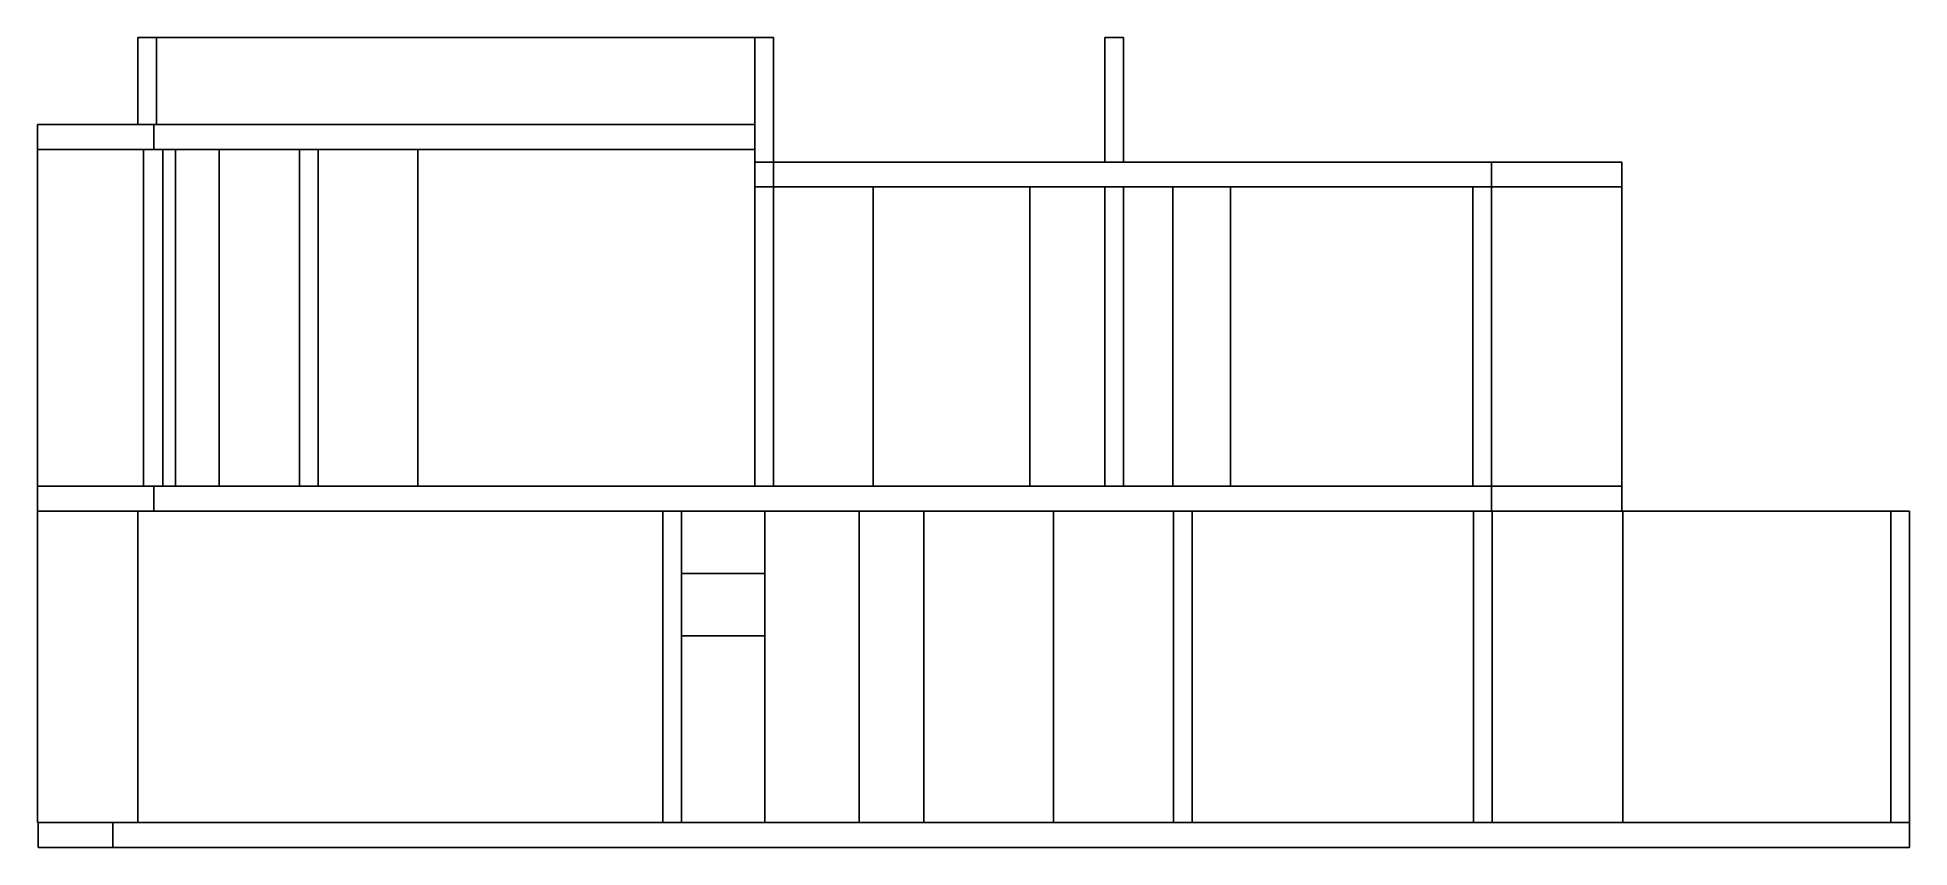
# Model space of a CAD drawing. Header units: metres. Extents: x -7.5 to 7.5, y -3.3 to 3.3.
import ezdxf

# ---------------------------------------------------------------- set-up
doc = ezdxf.new("R2010")
doc.units = ezdxf.units.M
doc.layers.add('SectionCutEdges', color=7, linetype='Continuous')

msp = doc.modelspace()

# ---------------------------------------------------------------- linework, layer by layer
for p, q in [((-6.698, 2.55), (-6.698, 3.25)), ((-6.698, 3.25), (-6.548, 3.25)), ((-6.548, 3.25), (-1.754, 3.25)), ((-6.548, 2.55), (-6.548, 3.25)), ((-7.504, -0.35), (-7.504, 2.35)), ((-6.398, -0.35), (-6.398, 2.35)), ((-6.048, -0.35), (-6.048, 2.35)), ((-4.454, -0.35), (-4.454, 2.35)), ((4.152, 2.25), (5.197, 2.25)), ((5.197, 2.25), (5.197, 2.05)), ((-0.804, -0.35), (-0.804, 2.05)), ((0.452, -0.35), (0.452, 2.05)), ((1.597, -0.35), (1.597, 2.05)), ((2.059, -0.35), (2.059, 2.05)), ((4.152, 2.05), (5.197, 2.05)), ((5.197, -0.35), (5.197, 2.05)), ((4.152, -0.35), (5.197, -0.35)), ((5.197, -0.35), (5.197, -0.55)), ((-7.504, -0.55), (-7.504, -3.05)), ((-6.698, -0.55), (-6.698, -3.05)), ((-1.672, -1.05), (-1.672, -0.55)), ((-0.917, -3.05), (-0.917, -0.55)), ((-0.397, -3.05), (-0.397, -0.55)), ((0.641, -3.05), (0.641, -0.55)), ((1.604, -3.05), (1.604, -0.55)), ((1.754, -3.05), (1.754, -0.55)), ((4.009, -3.05), (4.009, -0.55)), ((4.159, -0.55), (4.152, -0.55)), ((4.159, -3.05), (4.159, -0.55)), ((4.159, -0.55), (5.197, -0.55)), ((5.204, -0.55), (5.197, -0.55)), ((5.204, -3.05), (5.204, -0.55)), ((7.354, -0.55), (5.204, -0.55)), ((-2.341, -1.05), (-1.672, -1.05)), ((-1.672, -1.55), (-1.672, -1.05)), ((-1.672, -1.55), (-2.341, -1.55)), ((-1.672, -3.05), (-1.672, -1.55)), ((-7.504, -3.05), (-7.497, -3.05)), ((-7.504, -3.05), (-7.498, -3.05)), ((-7.497, -3.05), (-7.504, -3.05)), ((-7.501, -3.05), (-7.497, -3.05)), ((-7.498, -3.05), (-7.482, -3.05)), ((-7.497, -3.05), (-7.488, -3.05)), ((-7.497, -3.05), (-7.497, -3.25)), ((-7.488, -3.05), (-7.461, -3.05)), ((-7.482, -3.05), (-7.455, -3.05)), ((-7.461, -3.05), (-7.421, -3.05)), ((-7.455, -3.05), (-7.417, -3.05)), ((-7.421, -3.05), (-7.367, -3.05)), ((-7.417, -3.05), (-7.368, -3.05)), ((-7.368, -3.05), (-7.308, -3.05)), ((-7.367, -3.05), (-7.299, -3.05)), ((-7.348, -3.05), (-7.354, -3.05)), ((-7.308, -3.05), (-7.238, -3.05)), ((-7.299, -3.05), (-7.218, -3.05)), ((-7.238, -3.05), (-7.218, -3.05)), ((-7.218, -3.05), (-7.125, -3.05)), ((-7.218, -3.05), (-7.158, -3.05)), ((-7.158, -3.05), (-7.129, -3.05)), ((-7.125, -3.05), (-7.019, -3.05)), ((-7.117, -3.05), (-7.068, -3.05)), ((-7.068, -3.05), (-7.029, -3.05)), ((-7.019, -3.05), (-6.902, -3.05)), ((-7.008, -3.05), (-6.969, -3.05)), ((-6.969, -3.05), (-6.917, -3.05)), ((-6.902, -3.05), (-6.899, -3.05)), ((-2.491, -3.05), (-6.698, -3.05)), ((-1.672, -3.05), (-2.341, -3.05)), ((-2.289, -3.05), (-2.315, -3.05)), ((-1.73, -3.05), (-2.289, -3.05)), ((-1.73, -3.05), (-2.264, -3.05)), ((-1.73, -3.05), (-2.264, -3.05)), ((-1.515, -3.05), (-2.235, -3.05)), ((-1.515, -3.05), (-2.235, -3.05)), ((-1.705, -3.05), (-1.73, -3.05)), ((-1.629, -3.05), (-1.73, -3.05)), ((-1.705, -3.05), (-1.73, -3.05)), ((-1.705, -3.05), (-1.73, -3.05)), ((-1.629, -3.05), (-1.73, -3.05)), ((-1.629, -3.05), (-1.705, -3.05)), ((-0.917, -3.05), (-1.672, -3.05)), ((-1.515, -3.05), (-1.629, -3.05)), ((-0.945, -3.05), (-0.996, -3.05)), ((-0.876, -3.05), (-0.945, -3.05)), ((-0.429, -3.05), (-0.917, -3.05)), ((-0.882, -3.05), (-0.917, -3.05)), ((-0.397, -3.05), (-0.917, -3.05)), ((-0.397, -3.05), (-0.917, -3.05)), ((-0.397, -3.05), (-0.917, -3.05)), ((-0.397, -3.05), (-0.891, -3.05)), ((-0.831, -3.05), (-0.882, -3.05)), ((0.384, -3.05), (-0.876, -3.05)), ((0.384, -3.05), (-0.876, -3.05)), ((0.384, -3.05), (-0.876, -3.05)), ((0.384, -3.05), (-0.876, -3.05)), ((-0.78, -3.05), (-0.831, -3.05)), ((-0.732, -3.05), (-0.78, -3.05)), ((-0.685, -3.05), (-0.732, -3.05)), ((-0.641, -3.05), (-0.685, -3.05)), ((-0.598, -3.05), (-0.641, -3.05)), ((-0.559, -3.05), (-0.598, -3.05)), ((-0.521, -3.05), (-0.559, -3.05)), ((-0.487, -3.05), (-0.521, -3.05)), ((-0.455, -3.05), (-0.487, -3.05)), ((-0.427, -3.05), (-0.455, -3.05)), ((-0.397, -3.05), (-0.429, -3.05)), ((-0.401, -3.05), (-0.427, -3.05)), ((-0.379, -3.05), (-0.401, -3.05)), ((0.641, -3.05), (-0.397, -3.05)), ((-0.359, -3.05), (-0.379, -3.05)), ((-0.344, -3.05), (-0.359, -3.05)), ((-0.331, -3.05), (-0.344, -3.05)), ((-0.323, -3.05), (-0.331, -3.05)), ((-0.317, -3.05), (-0.323, -3.05)), ((-0.316, -3.05), (-0.317, -3.05)), ((0.453, -3.05), (0.384, -3.05)), ((0.41, -3.05), (0.384, -3.05)), ((0.453, -3.05), (0.41, -3.05)), ((0.504, -3.05), (0.453, -3.05)), ((1.604, -3.05), (0.641, -3.05)), ((1.604, -3.05), (0.641, -3.05)), ((1.15, -3.05), (1.149, -3.05)), ((1.154, -3.05), (1.15, -3.05)), ((1.16, -3.05), (1.154, -3.05)), ((1.169, -3.05), (1.16, -3.05)), ((1.18, -3.05), (1.169, -3.05)), ((1.192, -3.05), (1.18, -3.05)), ((1.206, -3.05), (1.192, -3.05)), ((1.22, -3.05), (1.206, -3.05)), ((1.235, -3.05), (1.22, -3.05)), ((1.295, -3.05), (1.235, -3.05)), ((1.241, -3.05), (1.235, -3.05)), ((1.248, -3.05), (1.241, -3.05)), ((1.254, -3.05), (1.248, -3.05)), ((1.26, -3.05), (1.254, -3.05)), ((1.266, -3.05), (1.26, -3.05)), ((1.272, -3.05), (1.266, -3.05)), ((1.278, -3.05), (1.272, -3.05)), ((1.284, -3.05), (1.278, -3.05)), ((1.289, -3.05), (1.284, -3.05)), ((1.295, -3.05), (1.289, -3.05)), ((1.356, -3.05), (1.295, -3.05)), ((1.3, -3.05), (1.295, -3.05)), ((1.304, -3.05), (1.3, -3.05)), ((1.305, -3.05), (1.3, -3.05)), ((1.311, -3.05), (1.304, -3.05)), ((1.309, -3.05), (1.305, -3.05)), ((1.314, -3.05), (1.309, -3.05)), ((1.322, -3.05), (1.311, -3.05)), ((1.318, -3.05), (1.314, -3.05)), ((1.322, -3.05), (1.318, -3.05)), ((1.417, -3.05), (1.356, -3.05)), ((1.478, -3.05), (1.417, -3.05)), ((1.539, -3.05), (1.478, -3.05)), ((3.039, -3.05), (1.539, -3.05)), ((1.754, -3.05), (1.604, -3.05)), ((3.009, -3.05), (1.604, -3.05)), ((3.009, -3.05), (1.604, -3.05)), ((1.711, -3.05), (1.701, -3.05)), ((1.705, -3.05), (1.701, -3.05)), ((1.701, -3.05), (1.701, -3.05)), ((1.705, -3.05), (1.701, -3.05)), ((1.702, -3.05), (1.701, -3.05)), ((1.701, -3.05), (1.701, -3.05)), ((1.703, -3.05), (1.702, -3.05)), ((1.705, -3.05), (1.703, -3.05)), ((1.715, -3.05), (1.705, -3.05)), ((1.715, -3.05), (1.705, -3.05)), ((1.707, -3.05), (1.705, -3.05)), ((1.709, -3.05), (1.707, -3.05)), ((1.712, -3.05), (1.709, -3.05)), ((1.718, -3.05), (1.711, -3.05)), ((1.715, -3.05), (1.712, -3.05)), ((1.733, -3.05), (1.715, -3.05)), ((1.733, -3.05), (1.715, -3.05)), ((1.718, -3.05), (1.715, -3.05)), ((1.721, -3.05), (1.717, -3.05)), ((1.721, -3.05), (1.718, -3.05)), ((1.722, -3.05), (1.718, -3.05)), ((1.721, -3.05), (1.721, -3.05)), ((1.725, -3.05), (1.722, -3.05)), ((1.73, -3.05), (1.725, -3.05)), ((1.734, -3.05), (1.73, -3.05)), ((1.757, -3.05), (1.733, -3.05)), ((1.757, -3.05), (1.733, -3.05)), ((1.739, -3.05), (1.734, -3.05)), ((2.839, -3.05), (1.739, -3.05)), ((1.744, -3.05), (1.739, -3.05)), ((1.799, -3.05), (1.744, -3.05)), ((4.009, -3.05), (1.754, -3.05)), ((2.831, -3.05), (1.754, -3.05)), ((1.786, -3.05), (1.757, -3.05)), ((1.786, -3.05), (1.757, -3.05)), ((1.82, -3.05), (1.786, -3.05)), ((1.82, -3.05), (1.786, -3.05)), ((1.855, -3.05), (1.799, -3.05)), ((1.857, -3.05), (1.82, -3.05)), ((1.857, -3.05), (1.82, -3.05)), ((1.911, -3.05), (1.855, -3.05)), ((1.897, -3.05), (1.857, -3.05)), ((1.897, -3.05), (1.857, -3.05)), ((1.939, -3.05), (1.897, -3.05)), ((1.939, -3.05), (1.897, -3.05)), ((1.967, -3.05), (1.911, -3.05)), ((1.98, -3.05), (1.939, -3.05)), ((1.98, -3.05), (1.939, -3.05)), ((2.022, -3.05), (1.967, -3.05)), ((2.02, -3.05), (1.98, -3.05)), ((2.02, -3.05), (1.98, -3.05)), ((2.057, -3.05), (2.02, -3.05)), ((2.057, -3.05), (2.02, -3.05)), ((2.078, -3.05), (2.022, -3.05)), ((2.091, -3.05), (2.057, -3.05)), ((2.091, -3.05), (2.057, -3.05)), ((2.133, -3.05), (2.078, -3.05)), ((2.121, -3.05), (2.091, -3.05)), ((2.121, -3.05), (2.091, -3.05)), ((2.144, -3.05), (2.121, -3.05)), ((2.144, -3.05), (2.121, -3.05)), ((2.138, -3.05), (2.133, -3.05)), ((2.143, -3.05), (2.138, -3.05)), ((2.148, -3.05), (2.143, -3.05)), ((2.162, -3.05), (2.144, -3.05)), ((2.162, -3.05), (2.144, -3.05)), ((2.152, -3.05), (2.148, -3.05)), ((2.156, -3.05), (2.152, -3.05)), ((2.158, -3.05), (2.154, -3.05)), ((2.155, -3.05), (2.154, -3.05)), ((2.159, -3.05), (2.155, -3.05)), ((2.16, -3.05), (2.156, -3.05)), ((2.165, -3.05), (2.158, -3.05)), ((2.163, -3.05), (2.16, -3.05)), ((2.172, -3.05), (2.162, -3.05)), ((2.172, -3.05), (2.162, -3.05)), ((2.166, -3.05), (2.163, -3.05)), ((2.176, -3.05), (2.165, -3.05)), ((2.169, -3.05), (2.166, -3.05)), ((2.171, -3.05), (2.169, -3.05)), ((2.173, -3.05), (2.171, -3.05)), ((2.176, -3.05), (2.172, -3.05)), ((2.176, -3.05), (2.172, -3.05)), ((2.174, -3.05), (2.173, -3.05)), ((2.175, -3.05), (2.174, -3.05)), ((2.176, -3.05), (2.175, -3.05)), ((2.176, -3.05), (2.176, -3.05)), ((2.412, -3.05), (2.401, -3.05)), ((2.402, -3.05), (2.401, -3.05)), ((2.401, -3.05), (2.401, -3.05)), ((2.403, -3.05), (2.402, -3.05)), ((2.404, -3.05), (2.403, -3.05)), ((2.406, -3.05), (2.404, -3.05)), ((2.408, -3.05), (2.406, -3.05)), ((2.411, -3.05), (2.408, -3.05)), ((2.414, -3.05), (2.411, -3.05)), ((2.419, -3.05), (2.412, -3.05)), ((2.417, -3.05), (2.414, -3.05)), ((2.421, -3.05), (2.417, -3.05)), ((2.422, -3.05), (2.418, -3.05)), ((2.423, -3.05), (2.419, -3.05)), ((2.425, -3.05), (2.421, -3.05)), ((2.423, -3.05), (2.422, -3.05)), ((2.429, -3.05), (2.425, -3.05)), ((2.434, -3.05), (2.429, -3.05)), ((2.439, -3.05), (2.434, -3.05)), ((2.444, -3.05), (2.439, -3.05)), ((2.499, -3.05), (2.444, -3.05)), ((2.555, -3.05), (2.499, -3.05)), ((2.611, -3.05), (2.555, -3.05)), ((2.667, -3.05), (2.611, -3.05)), ((2.722, -3.05), (2.667, -3.05)), ((2.778, -3.05), (2.722, -3.05)), ((2.833, -3.05), (2.778, -3.05)), ((2.854, -3.05), (2.831, -3.05)), ((2.838, -3.05), (2.833, -3.05)), ((2.843, -3.05), (2.838, -3.05)), ((2.847, -3.05), (2.843, -3.05)), ((2.852, -3.05), (2.847, -3.05)), ((2.856, -3.05), (2.852, -3.05)), ((4.009, -3.05), (2.854, -3.05)), ((4.009, -3.05), (2.854, -3.05)), ((2.859, -3.05), (2.856, -3.05)), ((2.86, -3.05), (2.856, -3.05)), ((2.856, -3.05), (2.856, -3.05)), ((2.859, -3.05), (2.856, -3.05)), ((2.866, -3.05), (2.859, -3.05)), ((2.863, -3.05), (2.859, -3.05)), ((2.866, -3.05), (2.863, -3.05)), ((2.876, -3.05), (2.866, -3.05)), ((2.868, -3.05), (2.866, -3.05)), ((2.871, -3.05), (2.868, -3.05)), ((2.872, -3.05), (2.871, -3.05)), ((2.874, -3.05), (2.872, -3.05)), ((2.875, -3.05), (2.874, -3.05)), ((2.876, -3.05), (2.875, -3.05)), ((2.876, -3.05), (2.876, -3.05)), ((2.876, -3.05), (2.876, -3.05)), ((3.099, -3.05), (3.039, -3.05)), ((3.16, -3.05), (3.099, -3.05)), ((3.221, -3.05), (3.16, -3.05)), ((3.282, -3.05), (3.221, -3.05)), ((3.266, -3.05), (3.256, -3.05)), ((3.259, -3.05), (3.256, -3.05)), ((3.263, -3.05), (3.259, -3.05)), ((3.268, -3.05), (3.263, -3.05)), ((3.273, -3.05), (3.266, -3.05)), ((3.272, -3.05), (3.268, -3.05)), ((3.277, -3.05), (3.272, -3.05)), ((3.277, -3.05), (3.273, -3.05)), ((3.282, -3.05), (3.277, -3.05)), ((3.342, -3.05), (3.282, -3.05)), ((3.288, -3.05), (3.282, -3.05)), ((3.293, -3.05), (3.288, -3.05)), ((3.299, -3.05), (3.293, -3.05)), ((3.305, -3.05), (3.299, -3.05)), ((3.311, -3.05), (3.305, -3.05)), ((3.317, -3.05), (3.311, -3.05)), ((3.323, -3.05), (3.317, -3.05)), ((3.329, -3.05), (3.323, -3.05)), ((3.336, -3.05), (3.329, -3.05)), ((3.342, -3.05), (3.336, -3.05)), ((3.357, -3.05), (3.342, -3.05)), ((3.372, -3.05), (3.357, -3.05)), ((3.385, -3.05), (3.372, -3.05)), ((3.397, -3.05), (3.385, -3.05)), ((3.408, -3.05), (3.397, -3.05)), ((3.417, -3.05), (3.408, -3.05)), ((3.423, -3.05), (3.417, -3.05)), ((3.427, -3.05), (3.423, -3.05)), ((3.428, -3.05), (3.427, -3.05)), ((3.445, -3.05), (3.444, -3.05)), ((3.444, -3.05), (3.444, -3.05)), ((3.444, -3.05), (3.444, -3.05)), ((3.446, -3.05), (3.445, -3.05)), ((3.447, -3.05), (3.446, -3.05)), ((3.449, -3.05), (3.447, -3.05)), ((3.451, -3.05), (3.449, -3.05)), ((3.453, -3.05), (3.451, -3.05)), ((3.455, -3.05), (3.453, -3.05)), ((3.458, -3.05), (3.455, -3.05)), ((3.461, -3.05), (3.458, -3.05)), ((3.464, -3.05), (3.461, -3.05)), ((3.467, -3.05), (3.464, -3.05)), ((3.471, -3.05), (3.467, -3.05)), ((3.475, -3.05), (3.471, -3.05)), ((3.479, -3.05), (3.475, -3.05)), ((3.483, -3.05), (3.479, -3.05)), ((3.487, -3.05), (3.483, -3.05)), ((3.491, -3.05), (3.487, -3.05)), ((3.495, -3.05), (3.491, -3.05)), ((3.495, -3.05), (3.494, -3.05)), ((3.494, -3.05), (3.494, -3.05)), ((3.494, -3.05), (3.494, -3.05)), ((3.494, -3.05), (3.494, -3.05)), ((3.494, -3.05), (3.494, -3.05)), ((3.894, -3.05), (3.494, -3.05)), ((3.894, -3.05), (3.494, -3.05)), ((3.894, -3.05), (3.494, -3.05)), ((3.894, -3.05), (3.494, -3.05)), ((3.894, -3.05), (3.494, -3.05)), ((3.894, -3.05), (3.494, -3.05)), ((3.894, -3.05), (3.494, -3.05)), ((3.894, -3.05), (3.494, -3.05)), ((3.894, -3.05), (3.494, -3.05)), ((3.894, -3.05), (3.494, -3.05)), ((3.894, -3.05), (3.494, -3.05)), ((3.894, -3.05), (3.494, -3.05)), ((3.894, -3.05), (3.494, -3.05)), ((3.894, -3.05), (3.494, -3.05)), ((3.894, -3.05), (3.494, -3.05)), ((3.894, -3.05), (3.494, -3.05)), ((3.894, -3.05), (3.494, -3.05)), ((3.894, -3.05), (3.494, -3.05)), ((3.894, -3.05), (3.494, -3.05)), ((3.5, -3.05), (3.495, -3.05)), ((3.496, -3.05), (3.495, -3.05)), ((3.495, -3.05), (3.495, -3.05)), ((3.497, -3.05), (3.496, -3.05)), ((3.496, -3.05), (3.496, -3.05)), ((3.498, -3.05), (3.497, -3.05)), ((3.499, -3.05), (3.498, -3.05)), ((3.498, -3.05), (3.498, -3.05)), ((3.5, -3.05), (3.499, -3.05)), ((3.504, -3.05), (3.5, -3.05)), ((3.501, -3.05), (3.5, -3.05)), ((3.502, -3.05), (3.501, -3.05)), ((3.504, -3.05), (3.502, -3.05)), ((3.509, -3.05), (3.504, -3.05)), ((3.505, -3.05), (3.504, -3.05)), ((3.506, -3.05), (3.505, -3.05)), ((3.507, -3.05), (3.506, -3.05)), ((3.508, -3.05), (3.507, -3.05)), ((3.51, -3.05), (3.508, -3.05)), ((3.514, -3.05), (3.509, -3.05)), ((3.511, -3.05), (3.51, -3.05)), ((3.512, -3.05), (3.511, -3.05)), ((3.514, -3.05), (3.512, -3.05)), ((4.009, -3.05), (3.514, -3.05)), ((3.874, -3.05), (3.514, -3.05)), ((3.777, -3.05), (3.758, -3.05)), ((4.009, -3.05), (3.758, -3.05)), ((3.8, -3.05), (3.777, -3.05)), ((4.009, -3.05), (3.778, -3.05)), ((3.824, -3.05), (3.8, -3.05)), ((3.851, -3.05), (3.824, -3.05)), ((3.88, -3.05), (3.851, -3.05)), ((3.875, -3.05), (3.874, -3.05)), ((3.876, -3.05), (3.875, -3.05)), ((3.877, -3.05), (3.876, -3.05)), ((3.879, -3.05), (3.877, -3.05)), ((3.88, -3.05), (3.879, -3.05)), ((3.881, -3.05), (3.88, -3.05)), ((3.911, -3.05), (3.88, -3.05)), ((3.882, -3.05), (3.881, -3.05)), ((3.884, -3.05), (3.882, -3.05)), ((3.885, -3.05), (3.884, -3.05)), ((3.886, -3.05), (3.885, -3.05)), ((3.887, -3.05), (3.886, -3.05)), ((3.888, -3.05), (3.887, -3.05)), ((3.889, -3.05), (3.888, -3.05)), ((3.89, -3.05), (3.889, -3.05)), ((3.889, -3.05), (3.889, -3.05)), ((3.891, -3.05), (3.89, -3.05)), ((3.892, -3.05), (3.891, -3.05)), ((3.891, -3.05), (3.891, -3.05)), ((3.893, -3.05), (3.892, -3.05)), ((3.892, -3.05), (3.892, -3.05)), ((3.894, -3.05), (3.893, -3.05)), ((3.893, -3.05), (3.893, -3.05)), ((3.893, -3.05), (3.893, -3.05)), ((3.893, -3.05), (3.893, -3.05)), ((3.944, -3.05), (3.911, -3.05)), ((3.945, -3.05), (3.944, -3.05)), ((3.944, -3.05), (3.944, -3.05)), ((3.944, -3.05), (3.944, -3.05)), ((3.944, -3.05), (3.944, -3.05)), ((3.944, -3.05), (3.944, -3.05)), ((3.979, -3.05), (3.944, -3.05)), ((3.946, -3.05), (3.945, -3.05)), ((3.945, -3.05), (3.945, -3.05)), ((3.947, -3.05), (3.946, -3.05)), ((3.946, -3.05), (3.946, -3.05)), ((3.948, -3.05), (3.947, -3.05)), ((3.949, -3.05), (3.948, -3.05)), ((3.948, -3.05), (3.948, -3.05)), ((3.95, -3.05), (3.949, -3.05)), ((4.009, -3.05), (3.949, -3.05)), ((4.009, -3.05), (3.949, -3.05)), ((3.951, -3.05), (3.95, -3.05)), ((3.952, -3.05), (3.951, -3.05)), ((3.954, -3.05), (3.952, -3.05)), ((3.955, -3.05), (3.954, -3.05)), ((3.956, -3.05), (3.955, -3.05)), ((3.957, -3.05), (3.956, -3.05)), ((3.958, -3.05), (3.957, -3.05)), ((3.96, -3.05), (3.958, -3.05)), ((3.961, -3.05), (3.96, -3.05)), ((3.962, -3.05), (3.961, -3.05)), ((3.964, -3.05), (3.962, -3.05)), ((4.009, -3.05), (3.964, -3.05)), ((4.009, -3.05), (3.979, -3.05)), ((4.159, -3.05), (4.009, -3.05)), ((5.204, -3.05), (4.159, -3.05)), ((-7.497, -3.25), (-7.488, -3.25)), ((-7.488, -3.25), (-7.461, -3.25)), ((-7.461, -3.25), (-7.421, -3.25)), ((-7.421, -3.25), (-7.367, -3.25)), ((-7.367, -3.25), (-7.299, -3.25)), ((-7.299, -3.25), (-7.218, -3.25)), ((-7.218, -3.25), (-7.125, -3.25)), ((-7.125, -3.25), (-7.019, -3.25)), ((-7.019, -3.25), (-6.902, -3.25)), ((-6.902, -3.25), (-6.899, -3.25))]:
    msp.add_line(p, q)
at = {"layer": 'SectionCutEdges'}
for p, q in [((-1.604, 3.25), (-1.754, 3.25)), ((-1.754, 3.25), (-1.754, 2.55)), ((-1.604, 2.25), (-1.604, 3.25)), ((1.202, 3.25), (1.052, 3.25)), ((1.052, 3.25), (1.052, 2.25)), ((1.202, 2.25), (1.202, 3.25)), ((-7.504, 2.55), (-7.504, 2.35)), ((-6.698, 2.55), (-7.504, 2.55)), ((-6.698, 2.55), (-6.57, 2.55)), ((-6.57, 2.35), (-6.57, 2.55)), ((-6.548, 2.55), (-6.57, 2.55)), ((-1.754, 2.55), (-6.548, 2.55)), ((-1.754, 2.35), (-1.754, 2.55)), ((-7.504, 2.35), (-6.654, 2.35)), ((-6.654, 2.35), (-6.654, -0.35)), ((-6.57, 2.35), (-6.654, 2.35)), ((-6.499, 2.35), (-6.57, 2.35)), ((-6.499, 2.35), (-6.398, 2.35)), ((-6.499, -0.35), (-6.499, 2.35)), ((-6.398, 2.35), (-6.048, 2.35)), ((-6.048, 2.35), (-5.404, 2.35)), ((-5.404, 2.35), (-5.404, -0.35)), ((-5.254, 2.35), (-5.404, 2.35)), ((-5.254, -0.35), (-5.254, 2.35)), ((-5.254, 2.35), (-4.454, 2.35)), ((-4.454, 2.35), (-1.754, 2.35)), ((-1.754, 2.35), (-1.754, 2.25)), ((-1.754, 2.25), (-1.604, 2.25)), ((-1.754, 2.25), (-1.754, 2.05)), ((1.052, 2.25), (-1.604, 2.25)), ((-1.604, 2.05), (-1.604, 2.25)), ((1.052, 2.25), (1.202, 2.25)), ((4.152, 2.25), (1.202, 2.25)), ((4.152, 2.05), (4.152, 2.25)), ((-1.754, 2.05), (-1.604, 2.05)), ((-1.754, 2.05), (-1.754, -0.35)), ((-1.604, -0.35), (-1.604, 2.05)), ((-1.604, 2.05), (-0.804, 2.05)), ((-0.804, 2.05), (0.452, 2.05)), ((0.452, 2.05), (1.052, 2.05)), ((1.202, 2.05), (1.052, 2.05)), ((1.052, 2.05), (1.052, -0.35)), ((1.202, -0.35), (1.202, 2.05)), ((1.202, 2.05), (1.597, 2.05)), ((1.597, 2.05), (2.059, 2.05)), ((2.059, 2.05), (4.002, 2.05)), ((4.002, 2.05), (4.002, -0.35)), ((4.152, 2.05), (4.002, 2.05)), ((4.152, -0.35), (4.152, 2.05)), ((-7.504, -0.35), (-7.504, -0.55)), ((-7.504, -0.35), (-6.654, -0.35)), ((-6.654, -0.35), (-6.57, -0.35)), ((-6.57, -0.55), (-6.57, -0.35)), ((-6.57, -0.35), (-6.499, -0.35)), ((-6.398, -0.35), (-6.499, -0.35)), ((-6.048, -0.35), (-6.398, -0.35)), ((-5.404, -0.35), (-6.048, -0.35)), ((-5.404, -0.35), (-5.254, -0.35)), ((-4.454, -0.35), (-5.254, -0.35)), ((-1.754, -0.35), (-4.454, -0.35)), ((-1.754, -0.35), (-1.604, -0.35)), ((-0.804, -0.35), (-1.604, -0.35)), ((0.452, -0.35), (-0.804, -0.35)), ((1.052, -0.35), (0.452, -0.35)), ((1.052, -0.35), (1.202, -0.35)), ((1.597, -0.35), (1.202, -0.35)), ((2.059, -0.35), (1.597, -0.35)), ((4.002, -0.35), (2.059, -0.35)), ((4.002, -0.35), (4.152, -0.35)), ((4.152, -0.55), (4.152, -0.35)), ((-7.462, -0.55), (-7.504, -0.55)), ((-7.462, -0.55), (-6.698, -0.55)), ((-6.698, -0.55), (-6.57, -0.55)), ((-6.57, -0.55), (-2.491, -0.55)), ((-2.491, -0.55), (-2.491, -3.05)), ((-2.341, -0.55), (-2.491, -0.55)), ((-2.341, -1.05), (-2.341, -0.55)), ((-2.341, -0.55), (-1.672, -0.55)), ((-1.672, -0.55), (-0.917, -0.55)), ((-0.917, -0.55), (-0.397, -0.55)), ((-0.397, -0.55), (0.641, -0.55)), ((0.641, -0.55), (1.604, -0.55)), ((1.604, -0.55), (1.754, -0.55)), ((1.754, -0.55), (4.009, -0.55)), ((4.009, -0.55), (4.152, -0.55)), ((7.354, -0.55), (7.354, -3.05)), ((7.504, -0.55), (7.354, -0.55)), ((7.504, -3.05), (7.504, -0.55)), ((-2.341, -1.55), (-2.341, -1.05)), ((-2.341, -3.05), (-2.341, -1.55)), ((-6.899, -3.05), (-6.899, -3.25)), ((-6.698, -3.05), (-6.899, -3.05)), ((-2.491, -3.05), (-6.698, -3.05)), ((-2.491, -3.05), (-2.341, -3.05)), ((-1.672, -3.05), (-2.341, -3.05)), ((-0.917, -3.05), (-1.672, -3.05)), ((-0.397, -3.05), (-0.917, -3.05)), ((0.641, -3.05), (-0.397, -3.05)), ((1.604, -3.05), (0.641, -3.05)), ((1.754, -3.05), (1.604, -3.05)), ((4.009, -3.05), (1.754, -3.05)), ((4.159, -3.05), (4.009, -3.05)), ((5.204, -3.05), (4.159, -3.05)), ((7.354, -3.05), (5.204, -3.05)), ((7.354, -3.05), (7.504, -3.05)), ((7.504, -3.25), (7.504, -3.05)), ((-6.899, -3.25), (5.204, -3.25)), ((5.204, -3.25), (7.504, -3.25))]:
    msp.add_line(p, q, dxfattribs=at)

doc.saveas('drawing.dxf')
